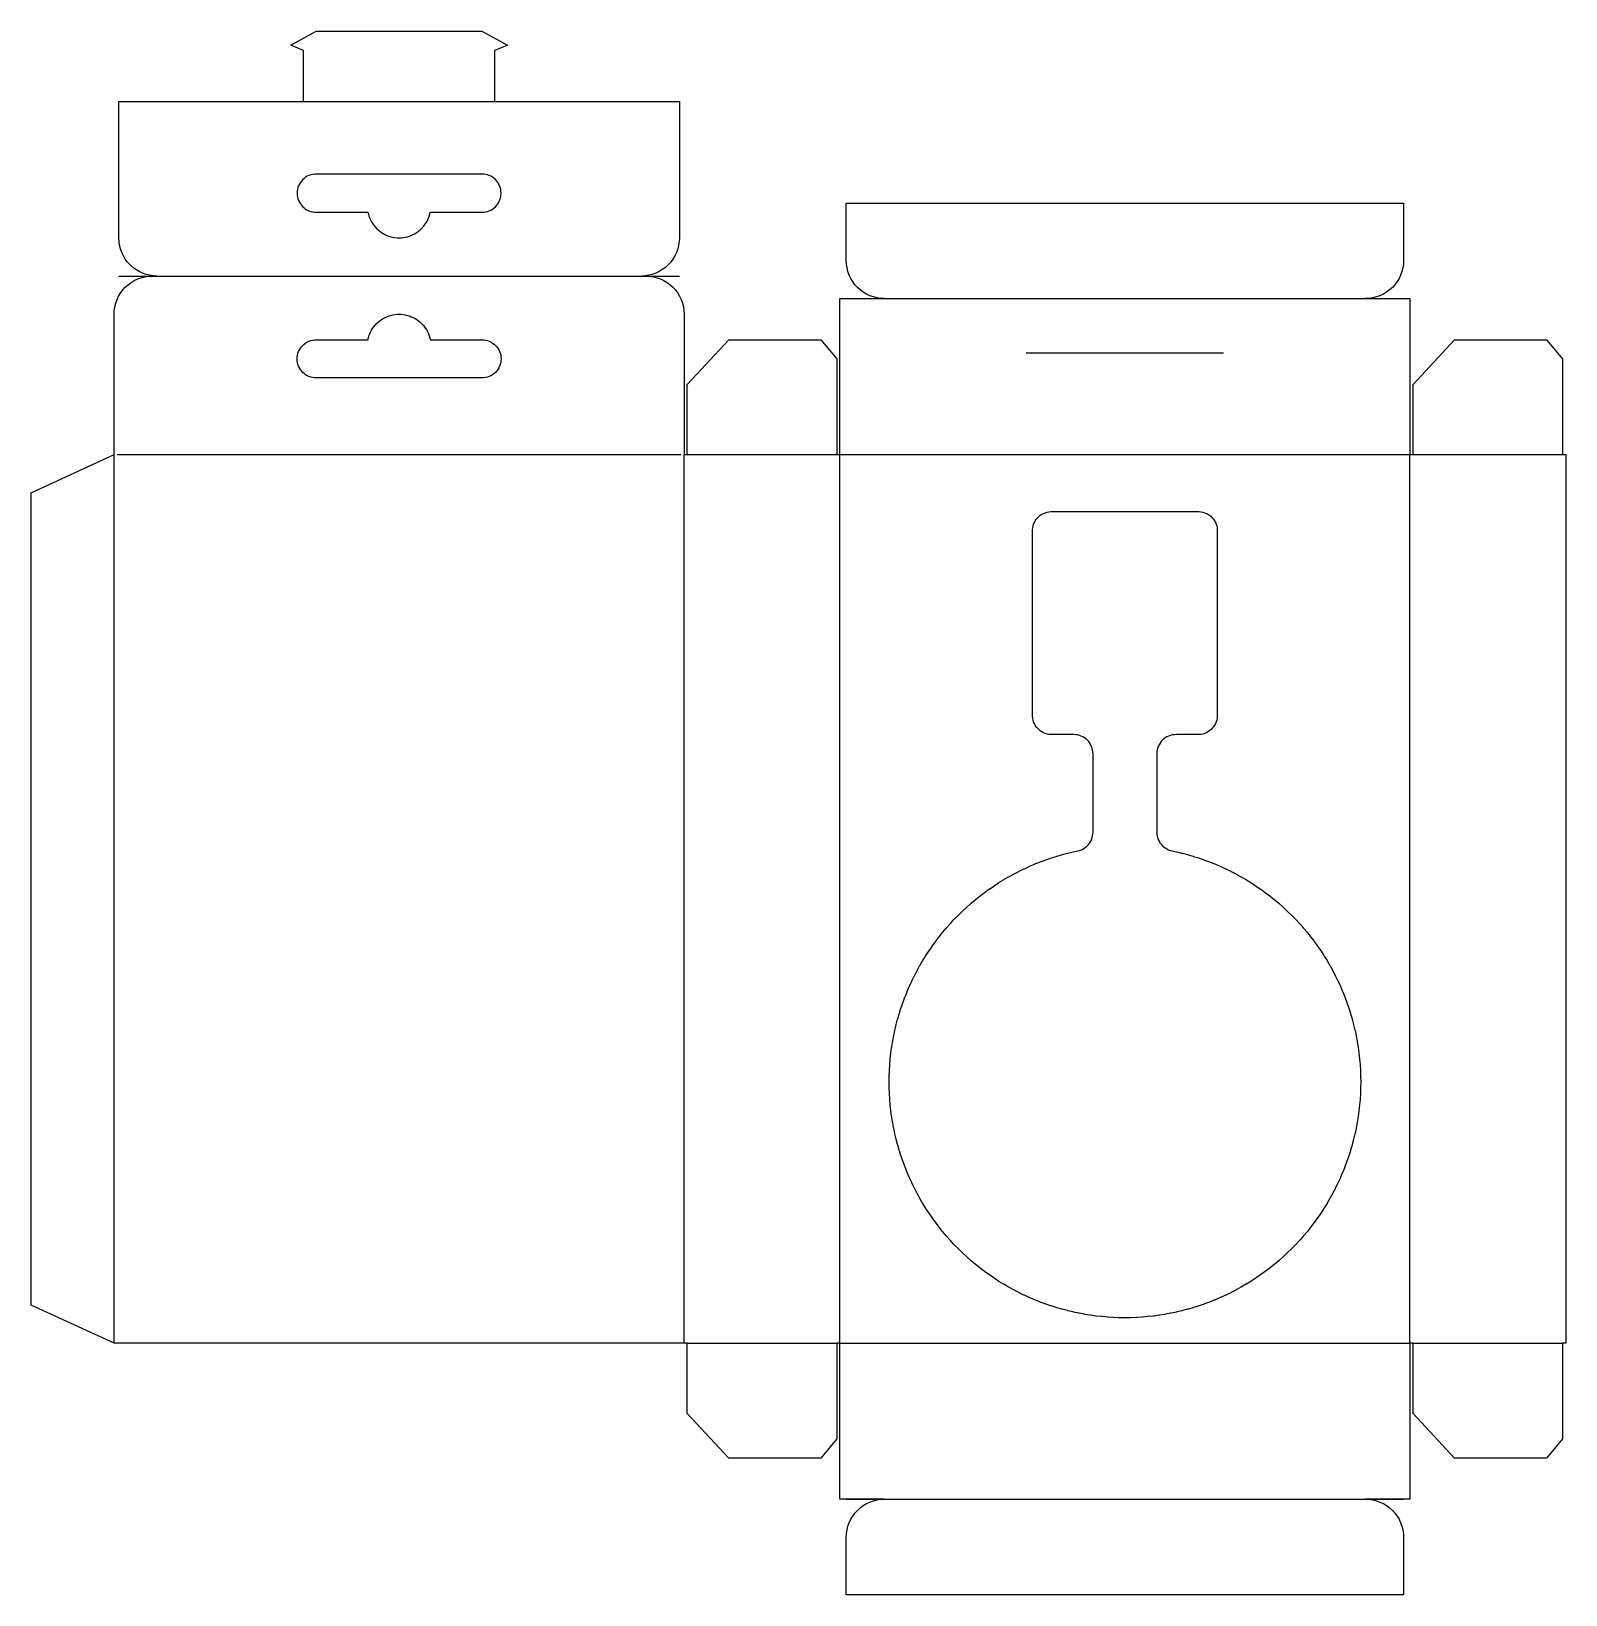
# Model space of a CAD drawing. Extents: x 8 to 249, y 8 to 253.
import ezdxf

# ---------------------------------------------------------------- set-up
doc = ezdxf.new("R2010")
doc.units = 0
doc.layers.add('RILLEN', color=5, linetype='Continuous')
doc.layers.add('SCHNEIDEN', color=1, linetype='Continuous')

msp = doc.modelspace()

# ---------------------------------------------------------------- linework, layer by layer
at = {"layer": 'RILLEN', "color": 5}
for points in [[(50.72, 242.3), (80.72, 242.3)], [(21.75, 214.9), (109.7, 214.9)], [(135.9, 211.35), (223.35, 211.35)], [(21, 47.45), (21, 186.9)], [(21.5, 186.9), (109.95, 186.9)], [(110.45, 47.45), (110.45, 186.9)], [(110.95, 186.9), (134.4, 186.9)], [(134.9, 47.45), (134.9, 186.9)], [(134.9, 186.9), (224.35, 186.9)], [(224.35, 47.45), (224.35, 186.9)], [(224.85, 186.9), (248.3, 186.9)], [(110.95, 47.45), (134.4, 47.45)], [(134.9, 47.45), (224.35, 47.45)], [(224.85, 47.45), (248.3, 47.45)], [(135.9, 23), (223.35, 23)]]:
    msp.add_lwpolyline(points, dxfattribs=at)
at = {"layer": 'SCHNEIDEN', "color": 1}
for points in [[(8, 53.45), (8, 53.45), (8, 180.9), (8, 180.9), (8, 180.9), (21, 186.9), (21, 186.9), (21, 186.9), (21, 186.9), (21, 186.9), (21, 186.9), (21, 186.9), (21, 186.9), (21, 186.9), (21, 186.9), (21, 186.9), (21, 186.9), (21, 186.9), (21, 208.9), (21, 208.9), (21.03, 209.49), (21.03, 209.49), (21.12, 210.07), (21.12, 210.07), (21.26, 210.64), (21.26, 210.64), (21.46, 211.2), (21.46, 211.2), (21.71, 211.73), (21.71, 211.73), (22.01, 212.23), (22.01, 212.23), (22.36, 212.71), (22.36, 212.71), (22.76, 213.14), (22.76, 213.14), (23.19, 213.54), (23.19, 213.54), (23.67, 213.89), (23.67, 213.89), (24.17, 214.19), (24.17, 214.19), (24.7, 214.44), (24.7, 214.44), (25.26, 214.64), (25.26, 214.64), (25.83, 214.78), (25.83, 214.78), (26.41, 214.87), (26.41, 214.87), (27, 214.9), (27, 214.9), (27.71, 214.9), (27.71, 214.9), (27.71, 214.9), (27.71, 214.9), (27.71, 214.9), (27.71, 214.9), (27.71, 214.9), (27.71, 214.9), (27.71, 214.9), (27.71, 214.9), (27.71, 214.9), (27.71, 214.9), (27.71, 214.9), (27.71, 214.9), (27.71, 214.9), (27.71, 214.9), (27.71, 214.9), (27.71, 214.9), (27.71, 214.9), (27.71, 214.9), (27.71, 214.9), (27.71, 214.9), (27.71, 214.9), (27.71, 214.9), (27.71, 214.9), (27.71, 214.9), (27.71, 214.9), (27.71, 214.9), (27.71, 214.9), (27.71, 214.9), (27.71, 214.9), (27.71, 214.9), (27.71, 214.9), (27.16, 214.93), (27.16, 214.93), (26.58, 215.02), (26.58, 215.02), (26.01, 215.16), (26.01, 215.16), (25.45, 215.36), (25.45, 215.36), (24.92, 215.61), (24.92, 215.61), (24.42, 215.91), (24.42, 215.91), (23.94, 216.26), (23.94, 216.26), (23.51, 216.66), (23.51, 216.66), (23.11, 217.09), (23.11, 217.09), (22.76, 217.57), (22.76, 217.57), (22.46, 218.07), (22.46, 218.07), (22.21, 218.6), (22.21, 218.6), (22.01, 219.16), (22.01, 219.16), (21.87, 219.73), (21.87, 219.73), (21.78, 220.31), (21.78, 220.31), (21.75, 220.9), (21.75, 220.9), (21.75, 242.3), (21.75, 242.3), (21.75, 242.3), (50.72, 242.3), (50.72, 242.3), (50.72, 242.3), (50.72, 242.3), (50.72, 242.3), (50.72, 242.3), (50.72, 242.3), (50.72, 242.3), (50.72, 242.3), (50.72, 242.3), (50.72, 242.3), (50.72, 242.3), (50.72, 242.3), (50.72, 242.3), (50.72, 242.3), (50.72, 242.3), (50.72, 242.3), (50.72, 250.3), (50.72, 250.3), (50.72, 250.3), (50.72, 250.3), (50.72, 250.3), (50.72, 250.3), (50.72, 250.3), (50.72, 250.3), (50.72, 250.3), (50.72, 250.3), (50.72, 250.3), (50.72, 250.3), (50.72, 250.3), (48.73, 251.1), (48.73, 251.1), (48.73, 251.1), (52.72, 253.3), (52.72, 253.3), (52.72, 253.3), (78.72, 253.3), (78.72, 253.3), (78.72, 253.3), (82.72, 251.1), (82.72, 251.1), (82.72, 251.1), (80.73, 250.3), (80.73, 250.3), (80.72, 250.3), (80.72, 250.3), (80.72, 250.3), (80.72, 250.3), (80.72, 250.3), (80.72, 250.3), (80.72, 250.3), (80.72, 250.3), (80.72, 250.3), (80.72, 250.3), (80.72, 250.3), (80.72, 242.3), (80.72, 242.3), (80.72, 242.3), (80.72, 242.3), (80.72, 242.3), (80.72, 242.3), (80.72, 242.3), (80.72, 242.3), (80.72, 242.3), (80.72, 242.3), (80.72, 242.3), (80.73, 242.3), (80.73, 242.3), (80.73, 242.3), (80.73, 242.3), (80.73, 242.3), (80.73, 242.3), (109.7, 242.3), (109.7, 242.3), (109.7, 242.3), (109.7, 220.9), (109.7, 220.9), (109.67, 220.31), (109.67, 220.31), (109.58, 219.73), (109.58, 219.73), (109.44, 219.16), (109.44, 219.16), (109.24, 218.6), (109.24, 218.6), (108.99, 218.07), (108.99, 218.07), (108.69, 217.57), (108.69, 217.57), (108.34, 217.09), (108.34, 217.09), (107.94, 216.66), (107.94, 216.66), (107.51, 216.26), (107.51, 216.26), (107.03, 215.91), (107.03, 215.91), (106.53, 215.61), (106.53, 215.61), (106, 215.36), (106, 215.36), (105.44, 215.16), (105.44, 215.16), (104.87, 215.02), (104.87, 215.02), (104.29, 214.93), (104.29, 214.93), (103.74, 214.9), (103.74, 214.9), (103.74, 214.9), (103.74, 214.9), (103.74, 214.9), (103.74, 214.9), (103.74, 214.9), (103.74, 214.9), (103.74, 214.9), (103.74, 214.9), (103.74, 214.9), (103.74, 214.9), (103.74, 214.9), (103.74, 214.9), (103.74, 214.9), (103.74, 214.9), (103.74, 214.9), (103.74, 214.9), (103.74, 214.9), (103.74, 214.9), (103.74, 214.9), (103.74, 214.9), (103.74, 214.9), (103.74, 214.9), (103.74, 214.9), (103.74, 214.9), (103.74, 214.9), (103.74, 214.9), (103.74, 214.9), (103.74, 214.9), (103.74, 214.9), (103.74, 214.9), (103.74, 214.9), (104.45, 214.9), (104.45, 214.9), (105.04, 214.87), (105.04, 214.87), (105.62, 214.78), (105.62, 214.78), (106.19, 214.64), (106.19, 214.64), (106.75, 214.44), (106.75, 214.44), (107.28, 214.19), (107.28, 214.19), (107.78, 213.89), (107.78, 213.89), (108.26, 213.54), (108.26, 213.54), (108.69, 213.14), (108.69, 213.14), (109.09, 212.71), (109.09, 212.71), (109.44, 212.23), (109.44, 212.23), (109.74, 211.73), (109.74, 211.73), (109.99, 211.2), (109.99, 211.2), (110.19, 210.64), (110.19, 210.64), (110.33, 210.07), (110.33, 210.07), (110.42, 209.49), (110.42, 209.49), (110.45, 208.9), (110.45, 208.9), (110.45, 186.9), (110.45, 186.9), (110.45, 186.9), (110.45, 186.9), (110.45, 186.9), (110.45, 186.9), (110.45, 186.9), (110.45, 186.9), (110.45, 186.9), (110.45, 186.9), (110.45, 186.9), (110.45, 186.9), (110.45, 186.9), (110.45, 186.9), (110.45, 186.9), (110.45, 186.9), (110.45, 186.9), (110.95, 186.9), (110.95, 186.9), (110.95, 186.9), (110.95, 186.9), (110.95, 186.9), (110.95, 186.9), (110.95, 186.9), (110.95, 186.9), (110.95, 186.9), (110.95, 186.9), (110.95, 186.9), (110.95, 186.9), (110.95, 186.9), (110.95, 186.9), (110.95, 186.9), (110.95, 186.9), (110.95, 186.9), (110.95, 197.9), (110.95, 197.9), (110.95, 197.9), (117.45, 204.9), (117.45, 204.9), (117.45, 204.9), (131.9, 204.9), (131.9, 204.9), (131.9, 204.9), (134.4, 201.9), (134.4, 201.9), (134.4, 201.9), (134.4, 186.9), (134.4, 186.9), (134.4, 186.9), (134.4, 186.9), (134.4, 186.9), (134.4, 186.9), (134.4, 186.9), (134.4, 186.9), (134.4, 186.9), (134.4, 186.9), (134.4, 186.9), (134.4, 186.9), (134.4, 186.9), (134.4, 186.9), (134.4, 186.9), (134.4, 186.9), (134.4, 186.9), (134.9, 186.9), (134.9, 186.9), (134.9, 186.9), (134.9, 186.9), (134.9, 186.9), (134.9, 186.9), (134.9, 186.9), (134.9, 186.9), (134.9, 186.9), (134.9, 186.9), (134.9, 186.9), (134.9, 186.9), (134.9, 186.9), (134.9, 186.9), (134.9, 186.9), (134.9, 186.9), (134.9, 186.9), (134.9, 211.35), (134.9, 211.35), (134.9, 211.35), (141.86, 211.35), (141.86, 211.35), (141.86, 211.35), (141.86, 211.35), (141.86, 211.35), (141.86, 211.35), (141.86, 211.35), (141.86, 211.35), (141.86, 211.35), (141.86, 211.35), (141.86, 211.35), (141.86, 211.35), (141.86, 211.35), (141.86, 211.35), (141.86, 211.35), (141.86, 211.35), (141.86, 211.35), (141.86, 211.35), (141.86, 211.35), (141.86, 211.35), (141.86, 211.35), (141.86, 211.35), (141.86, 211.35), (141.86, 211.35), (141.86, 211.35), (141.86, 211.35), (141.86, 211.35), (141.86, 211.35), (141.86, 211.35), (141.86, 211.35), (141.86, 211.35), (141.86, 211.35), (141.86, 211.35), (141.31, 211.38), (141.31, 211.38), (140.73, 211.47), (140.73, 211.47), (140.16, 211.61), (140.16, 211.61), (139.6, 211.81), (139.6, 211.81), (139.07, 212.06), (139.07, 212.06), (138.57, 212.36), (138.57, 212.36), (138.09, 212.71), (138.09, 212.71), (137.66, 213.11), (137.66, 213.11), (137.26, 213.54), (137.26, 213.54), (136.91, 214.02), (136.91, 214.02), (136.61, 214.52), (136.61, 214.52), (136.36, 215.05), (136.36, 215.05), (136.16, 215.61), (136.16, 215.61), (136.02, 216.18), (136.02, 216.18), (135.93, 216.76), (135.93, 216.76), (135.9, 217.35), (135.9, 217.35), (135.9, 226.35), (135.9, 226.35), (135.9, 226.35), (223.35, 226.35), (223.35, 226.35), (223.35, 226.35), (223.35, 217.35), (223.35, 217.35), (223.32, 216.76), (223.32, 216.76), (223.23, 216.18), (223.23, 216.18), (223.09, 215.61), (223.09, 215.61), (222.89, 215.05), (222.89, 215.05), (222.64, 214.52), (222.64, 214.52), (222.34, 214.02), (222.34, 214.02), (221.99, 213.54), (221.99, 213.54), (221.59, 213.11), (221.59, 213.11), (221.16, 212.71), (221.16, 212.71), (220.68, 212.36), (220.68, 212.36), (220.18, 212.06), (220.18, 212.06), (219.65, 211.81), (219.65, 211.81), (219.09, 211.61), (219.09, 211.61), (218.52, 211.47), (218.52, 211.47), (217.94, 211.38), (217.94, 211.38), (217.39, 211.35), (217.39, 211.35), (217.39, 211.35), (217.39, 211.35), (217.39, 211.35), (217.39, 211.35), (217.39, 211.35), (217.39, 211.35), (217.39, 211.35), (217.39, 211.35), (217.39, 211.35), (217.39, 211.35), (217.39, 211.35), (217.39, 211.35), (217.39, 211.35), (217.39, 211.35), (217.39, 211.35), (217.39, 211.35), (217.39, 211.35), (217.39, 211.35), (217.39, 211.35), (217.39, 211.35), (217.39, 211.35), (217.39, 211.35), (217.39, 211.35), (217.39, 211.35), (217.39, 211.35), (217.39, 211.35), (217.39, 211.35), (217.39, 211.35), (217.39, 211.35), (217.39, 211.35), (217.39, 211.35), (224.35, 211.35), (224.35, 211.35), (224.35, 211.35), (224.35, 186.9), (224.35, 186.9), (224.35, 186.9), (224.35, 186.9), (224.35, 186.9), (224.35, 186.9), (224.35, 186.9), (224.35, 186.9), (224.35, 186.9), (224.35, 186.9), (224.35, 186.9), (224.35, 186.9), (224.35, 186.9), (224.35, 186.9), (224.35, 186.9), (224.35, 186.9), (224.35, 186.9), (224.85, 186.9), (224.85, 186.9), (224.85, 186.9), (224.85, 186.9), (224.85, 186.9), (224.85, 186.9), (224.85, 186.9), (224.85, 186.9), (224.85, 186.9), (224.85, 186.9), (224.85, 186.9), (224.85, 186.9), (224.85, 186.9), (224.85, 186.9), (224.85, 186.9), (224.85, 186.9), (224.85, 186.9), (224.85, 197.9), (224.85, 197.9), (224.85, 197.9), (231.35, 204.9), (231.35, 204.9), (231.35, 204.9), (245.8, 204.9), (245.8, 204.9), (245.8, 204.9), (248.3, 201.9), (248.3, 201.9), (248.3, 201.9), (248.3, 186.9), (248.3, 186.9), (248.3, 186.9), (248.3, 186.9), (248.3, 186.9), (248.3, 186.9), (248.3, 186.9), (248.3, 186.9), (248.3, 186.9), (248.3, 186.9), (248.3, 186.9), (248.3, 186.9), (248.3, 186.9), (248.3, 186.9), (248.3, 186.9), (248.3, 186.9), (248.3, 186.9), (248.8, 186.9), (248.8, 186.9), (248.8, 186.9), (248.8, 47.45), (248.8, 47.45), (248.8, 47.45), (248.3, 47.45), (248.3, 47.45), (248.3, 47.45), (248.3, 47.45), (248.3, 47.45), (248.3, 47.45), (248.3, 47.45), (248.3, 47.45), (248.3, 47.45), (248.3, 47.45), (248.3, 47.45), (248.3, 47.45), (248.3, 47.45), (248.3, 47.45), (248.3, 47.45), (248.3, 47.45), (248.3, 47.45), (248.3, 32.45), (248.3, 32.45), (248.3, 32.45), (245.8, 29.45), (245.8, 29.45), (245.8, 29.45), (231.35, 29.45), (231.35, 29.45), (231.35, 29.45), (224.85, 36.45), (224.85, 36.45), (224.85, 36.45), (224.85, 47.45), (224.85, 47.45), (224.85, 47.45), (224.85, 47.45), (224.85, 47.45), (224.85, 47.45), (224.85, 47.45), (224.85, 47.45), (224.85, 47.45), (224.85, 47.45), (224.85, 47.45), (224.85, 47.45), (224.85, 47.45), (224.85, 47.45), (224.85, 47.45), (224.85, 47.45), (224.85, 47.45), (224.35, 47.45), (224.35, 47.45), (224.35, 47.45), (224.35, 47.45), (224.35, 47.45), (224.35, 47.45), (224.35, 47.45), (224.35, 47.45), (224.35, 47.45), (224.35, 47.45), (224.35, 47.45), (224.35, 47.45), (224.35, 47.45), (224.35, 47.45), (224.35, 47.45), (224.35, 47.45), (224.35, 47.45), (224.35, 23), (224.35, 23), (224.35, 23), (217.39, 23), (217.39, 23), (217.39, 23), (217.39, 23), (217.39, 23), (217.39, 23), (217.39, 23), (217.39, 23), (217.39, 23), (217.39, 23), (217.39, 23), (217.39, 23), (217.39, 23), (217.39, 23), (217.39, 23), (217.39, 23), (217.39, 23), (217.39, 23), (217.39, 23), (217.39, 23), (217.39, 23), (217.39, 23), (217.39, 23), (217.39, 23), (217.39, 23), (217.39, 23), (217.39, 23), (217.39, 23), (217.39, 23), (217.39, 23), (217.39, 23), (217.39, 23), (217.39, 23), (217.94, 22.97), (217.94, 22.97), (218.52, 22.88), (218.52, 22.88), (219.09, 22.74), (219.09, 22.74), (219.65, 22.54), (219.65, 22.54), (220.18, 22.29), (220.18, 22.29), (220.68, 21.99), (220.68, 21.99), (221.16, 21.64), (221.16, 21.64), (221.59, 21.24), (221.59, 21.24), (221.99, 20.81), (221.99, 20.81), (222.34, 20.33), (222.34, 20.33), (222.64, 19.83), (222.64, 19.83), (222.89, 19.3), (222.89, 19.3), (223.09, 18.74), (223.09, 18.74), (223.23, 18.17), (223.23, 18.17), (223.32, 17.59), (223.32, 17.59), (223.35, 17), (223.35, 17), (223.35, 8), (223.35, 8), (223.35, 8), (135.9, 8), (135.9, 8), (135.9, 8), (135.9, 17), (135.9, 17), (135.93, 17.59), (135.93, 17.59), (136.02, 18.17), (136.02, 18.17), (136.16, 18.74), (136.16, 18.74), (136.36, 19.3), (136.36, 19.3), (136.61, 19.83), (136.61, 19.83), (136.91, 20.33), (136.91, 20.33), (137.26, 20.81), (137.26, 20.81), (137.66, 21.24), (137.66, 21.24), (138.09, 21.64), (138.09, 21.64), (138.57, 21.99), (138.57, 21.99), (139.07, 22.29), (139.07, 22.29), (139.6, 22.54), (139.6, 22.54), (140.16, 22.74), (140.16, 22.74), (140.73, 22.88), (140.73, 22.88), (141.31, 22.97), (141.31, 22.97), (141.86, 23), (141.86, 23), (141.86, 23), (141.86, 23), (141.86, 23), (141.86, 23), (141.86, 23), (141.86, 23), (141.86, 23), (141.86, 23), (141.86, 23), (141.86, 23), (141.86, 23), (141.86, 23), (141.86, 23), (141.86, 23), (141.86, 23), (141.86, 23), (141.86, 23), (141.86, 23), (141.86, 23), (141.86, 23), (141.86, 23), (141.86, 23), (141.86, 23), (141.86, 23), (141.86, 23), (141.86, 23), (141.86, 23), (141.86, 23), (141.86, 23), (141.86, 23), (141.86, 23), (134.9, 23), (134.9, 23), (134.9, 23), (134.9, 47.45), (134.9, 47.45), (134.9, 47.45), (134.9, 47.45), (134.9, 47.45), (134.9, 47.45), (134.9, 47.45), (134.9, 47.45), (134.9, 47.45), (134.9, 47.45), (134.9, 47.45), (134.9, 47.45), (134.9, 47.45), (134.9, 47.45), (134.9, 47.45), (134.9, 47.45), (134.9, 47.45), (134.4, 47.45), (134.4, 47.45), (134.4, 47.45), (134.4, 47.45), (134.4, 47.45), (134.4, 47.45), (134.4, 47.45), (134.4, 47.45), (134.4, 47.45), (134.4, 47.45), (134.4, 47.45), (134.4, 47.45), (134.4, 47.45), (134.4, 47.45), (134.4, 47.45), (134.4, 47.45), (134.4, 47.45), (134.4, 32.45), (134.4, 32.45), (134.4, 32.45), (131.9, 29.45), (131.9, 29.45), (131.9, 29.45), (117.45, 29.45), (117.45, 29.45), (117.45, 29.45), (110.95, 36.45), (110.95, 36.45), (110.95, 36.45), (110.95, 47.45), (110.95, 47.45), (110.95, 47.45), (110.95, 47.45), (110.95, 47.45), (110.95, 47.45), (110.95, 47.45), (110.95, 47.45), (110.95, 47.45), (110.95, 47.45), (110.95, 47.45), (110.95, 47.45), (110.95, 47.45), (110.95, 47.45), (110.95, 47.45), (110.95, 47.45), (110.95, 47.45), (21, 47.45), (21, 47.45), (21, 47.45), (21, 47.45), (8, 53.45)], [(79.02, 224.91), (79.31, 224.96), (79.6, 225.03), (79.87, 225.13), (80.14, 225.25), (80.39, 225.41), (80.63, 225.58), (80.85, 225.78), (81.04, 226), (81.22, 226.23), (81.37, 226.49), (81.5, 226.75), (81.6, 227.03), (81.67, 227.31), (81.71, 227.61), (81.72, 227.9), (81.71, 228.19), (81.67, 228.49), (81.6, 228.77), (81.5, 229.05), (81.37, 229.31), (81.22, 229.57), (81.04, 229.8), (80.85, 230.02), (80.63, 230.22), (80.39, 230.39), (80.14, 230.55), (79.87, 230.67), (79.6, 230.77), (79.31, 230.84), (79.02, 230.89), (78.72, 230.9), (65.72, 230.9), (52.72, 230.9), (52.43, 230.89), (52.14, 230.84), (51.85, 230.77), (51.58, 230.67), (51.31, 230.55), (51.06, 230.39), (50.82, 230.22), (50.6, 230.02), (50.41, 229.8), (50.23, 229.57), (50.08, 229.31), (49.95, 229.05), (49.85, 228.77), (49.78, 228.49), (49.74, 228.19), (49.73, 227.9), (49.74, 227.61), (49.78, 227.31), (49.85, 227.03), (49.95, 226.75), (50.08, 226.49), (50.23, 226.23), (50.41, 226), (50.6, 225.78), (50.82, 225.58), (51.06, 225.41), (51.31, 225.25), (51.58, 225.13), (51.85, 225.03), (52.14, 224.96), (52.43, 224.91), (52.72, 224.9), (60.83, 224.9), (60.9, 224.61), (60.99, 224.29), (61.11, 223.99), (61.24, 223.69), (61.39, 223.4), (61.57, 223.12), (61.76, 222.86), (61.97, 222.6), (62.19, 222.36), (62.43, 222.14), (62.68, 221.93), (62.95, 221.74), (63.23, 221.57), (63.51, 221.42), (63.81, 221.28), (64.12, 221.17), (64.43, 221.07), (64.75, 221), (65.07, 220.94), (65.4, 220.91), (65.72, 220.9), (66.05, 220.91), (66.38, 220.94), (66.7, 221), (67.02, 221.07), (67.33, 221.17), (67.64, 221.28), (67.94, 221.42), (68.22, 221.57), (68.5, 221.74), (68.77, 221.93), (69.02, 222.14), (69.26, 222.36), (69.48, 222.6), (69.69, 222.86), (69.88, 223.12), (70.06, 223.4), (70.21, 223.69), (70.34, 223.99), (70.46, 224.29), (70.55, 224.61), (70.62, 224.9), (78.72, 224.9)], [(79.02, 204.89), (79.31, 204.84), (79.6, 204.77), (79.87, 204.67), (80.14, 204.55), (80.39, 204.39), (80.63, 204.22), (80.85, 204.02), (81.04, 203.8), (81.22, 203.57), (81.37, 203.31), (81.5, 203.05), (81.6, 202.77), (81.67, 202.49), (81.71, 202.19), (81.72, 201.9), (81.71, 201.61), (81.67, 201.31), (81.6, 201.03), (81.5, 200.75), (81.37, 200.49), (81.22, 200.23), (81.04, 200), (80.85, 199.78), (80.63, 199.58), (80.39, 199.41), (80.14, 199.25), (79.87, 199.13), (79.6, 199.03), (79.31, 198.96), (79.02, 198.91), (78.72, 198.9), (65.72, 198.9), (52.72, 198.9), (52.43, 198.91), (52.14, 198.96), (51.85, 199.03), (51.58, 199.13), (51.31, 199.25), (51.06, 199.41), (50.82, 199.58), (50.6, 199.78), (50.41, 200), (50.23, 200.23), (50.08, 200.49), (49.95, 200.75), (49.85, 201.03), (49.78, 201.31), (49.74, 201.61), (49.73, 201.9), (49.74, 202.19), (49.78, 202.49), (49.85, 202.77), (49.95, 203.05), (50.08, 203.31), (50.23, 203.57), (50.41, 203.8), (50.6, 204.02), (50.82, 204.22), (51.06, 204.39), (51.31, 204.55), (51.58, 204.67), (51.85, 204.77), (52.14, 204.84), (52.43, 204.89), (52.72, 204.9), (60.83, 204.9), (60.9, 205.19), (60.99, 205.51), (61.11, 205.81), (61.24, 206.11), (61.39, 206.4), (61.57, 206.68), (61.76, 206.94), (61.97, 207.2), (62.19, 207.44), (62.43, 207.66), (62.68, 207.87), (62.95, 208.06), (63.23, 208.23), (63.51, 208.38), (63.81, 208.52), (64.12, 208.63), (64.43, 208.73), (64.75, 208.8), (65.07, 208.86), (65.4, 208.89), (65.72, 208.9), (66.05, 208.89), (66.38, 208.86), (66.7, 208.8), (67.02, 208.73), (67.33, 208.63), (67.64, 208.52), (67.94, 208.38), (68.22, 208.23), (68.5, 208.06), (68.77, 207.87), (69.02, 207.66), (69.26, 207.44), (69.48, 207.2), (69.69, 206.94), (69.88, 206.68), (70.06, 206.4), (70.21, 206.11), (70.34, 205.81), (70.46, 205.51), (70.55, 205.19), (70.62, 204.9), (78.72, 204.9)], [(167.98, 142.96), (167.69, 142.99), (167.4, 143.04), (167.12, 143.13), (166.85, 143.24), (166.59, 143.38), (166.34, 143.54), (166.11, 143.73), (165.91, 143.94), (165.72, 144.17), (165.56, 144.41), (165.42, 144.67), (165.3, 144.94), (165.22, 145.22), (165.16, 145.51), (165.13, 145.81), (165.13, 145.88), (165.12, 146.02), (165.12, 174.88), (165.13, 175.02), (165.13, 175.09), (165.16, 175.39), (165.22, 175.68), (165.3, 175.96), (165.42, 176.23), (165.56, 176.49), (165.72, 176.73), (165.91, 176.96), (166.11, 177.17), (166.34, 177.36), (166.59, 177.52), (166.85, 177.66), (167.12, 177.77), (167.4, 177.86), (167.69, 177.91), (167.98, 177.94), (168.05, 177.95), (168.2, 177.95), (191.05, 177.95), (191.2, 177.95), (191.27, 177.94), (191.56, 177.91), (191.85, 177.86), (192.13, 177.77), (192.4, 177.66), (192.66, 177.52), (192.91, 177.36), (193.14, 177.17), (193.34, 176.96), (193.53, 176.73), (193.69, 176.49), (193.83, 176.23), (193.95, 175.96), (194.03, 175.68), (194.09, 175.39), (194.12, 175.09), (194.12, 175.02), (194.12, 174.88), (194.12, 146.02), (194.12, 145.88), (194.12, 145.81), (194.09, 145.51), (194.03, 145.22), (193.95, 144.94), (193.83, 144.67), (193.69, 144.41), (193.53, 144.17), (193.34, 143.94), (193.14, 143.73), (192.91, 143.54), (192.66, 143.38), (192.4, 143.24), (192.13, 143.13), (191.85, 143.04), (191.56, 142.99), (191.27, 142.96), (191.2, 142.95), (191.05, 142.95), (187.7, 142.95), (187.33, 142.93), (187.04, 142.89), (186.76, 142.82), (186.48, 142.72), (186.21, 142.59), (185.96, 142.44), (185.72, 142.27), (185.51, 142.07), (185.31, 141.85), (185.13, 141.61), (184.98, 141.36), (184.86, 141.1), (184.76, 140.82), (184.69, 140.53), (184.64, 140.24), (184.62, 139.88), (184.62, 127.71), (184.64, 127.35), (184.69, 127.06), (184.76, 126.78), (184.85, 126.5), (184.98, 126.24), (185.12, 125.99), (185.3, 125.75), (185.49, 125.54), (185.71, 125.34), (185.94, 125.16), (186.19, 125.01), (186.45, 124.88), (186.72, 124.78), (187.08, 124.69), (187.7, 124.56), (187.77, 124.54), (188.58, 124.35), (188.65, 124.33), (189.46, 124.12), (189.53, 124.1), (190.33, 123.87), (190.4, 123.85), (191.2, 123.59), (191.27, 123.57), (192.06, 123.3), (192.12, 123.27), (192.91, 122.98), (192.98, 122.96), (193.75, 122.65), (193.82, 122.62), (194.59, 122.29), (194.65, 122.26), (195.41, 121.91), (195.48, 121.88), (196.23, 121.52), (196.29, 121.48), (197.03, 121.1), (197.1, 121.06), (197.83, 120.66), (197.89, 120.62), (198.61, 120.2), (198.68, 120.17), (199.39, 119.73), (199.45, 119.69), (200.15, 119.23), (200.21, 119.19), (200.9, 118.72), (200.96, 118.68), (201.64, 118.19), (201.7, 118.15), (202.36, 117.64), (202.42, 117.6), (203.07, 117.07), (203.13, 117.03), (203.76, 116.49), (203.82, 116.44), (204.45, 115.89), (204.5, 115.84), (205.11, 115.27), (205.16, 115.22), (205.76, 114.64), (205.81, 114.59), (206.4, 113.99), (206.45, 113.94), (207.02, 113.32), (207.06, 113.27), (207.62, 112.64), (207.67, 112.59), (208.2, 111.95), (208.25, 111.89), (208.77, 111.24), (208.82, 111.18), (209.32, 110.52), (209.37, 110.46), (209.85, 109.78), (209.9, 109.72), (210.37, 109.04), (210.41, 108.98), (210.86, 108.28), (210.9, 108.21), (211.34, 107.5), (211.38, 107.44), (211.8, 106.72), (211.84, 106.65), (212.24, 105.92), (212.27, 105.86), (212.66, 105.12), (212.69, 105.05), (213.06, 104.3), (213.09, 104.24), (213.44, 103.48), (213.47, 103.41), (213.79, 102.64), (213.82, 102.58), (214.13, 101.8), (214.16, 101.73), (214.45, 100.95), (214.47, 100.88), (214.75, 100.09), (214.77, 100.02), (215.02, 99.23), (215.04, 99.16), (215.27, 98.35), (215.29, 98.28), (215.51, 97.48), (215.52, 97.4), (215.72, 96.59), (215.73, 96.52), (215.91, 95.7), (215.92, 95.63), (216.07, 94.81), (216.09, 94.74), (216.22, 93.92), (216.23, 93.84), (216.34, 93.02), (216.35, 92.94), (216.44, 92.11), (216.45, 92.04), (216.52, 91.21), (216.53, 91.14), (216.58, 90.3), (216.58, 90.23), (216.61, 89.39), (216.61, 89.32), (216.62, 88.49), (216.62, 88.41), (216.61, 87.58), (216.61, 87.51), (216.58, 86.67), (216.58, 86.6), (216.53, 85.76), (216.52, 85.69), (216.45, 84.86), (216.44, 84.79), (216.35, 83.96), (216.34, 83.88), (216.23, 83.06), (216.22, 82.98), (216.09, 82.16), (216.07, 82.09), (215.92, 81.27), (215.91, 81.2), (215.73, 80.38), (215.72, 80.31), (215.52, 79.5), (215.51, 79.42), (215.29, 78.62), (215.27, 78.55), (215.04, 77.74), (215.02, 77.67), (214.77, 76.88), (214.75, 76.81), (214.47, 76.02), (214.45, 75.95), (214.16, 75.17), (214.13, 75.1), (213.82, 74.32), (213.79, 74.26), (213.47, 73.49), (213.44, 73.42), (213.09, 72.66), (213.06, 72.6), (212.69, 71.85), (212.66, 71.78), (212.27, 71.04), (212.24, 70.98), (211.84, 70.25), (211.8, 70.18), (211.38, 69.46), (211.34, 69.4), (210.9, 68.69), (210.86, 68.62), (210.41, 67.92), (210.37, 67.86), (209.9, 67.18), (209.85, 67.12), (209.37, 66.44), (209.32, 66.38), (208.82, 65.72), (208.77, 65.66), (208.25, 65.01), (208.2, 64.95), (207.67, 64.31), (207.62, 64.26), (207.06, 63.63), (207.02, 63.58), (206.45, 62.96), (206.4, 62.91), (205.81, 62.31), (205.76, 62.26), (205.16, 61.68), (205.11, 61.63), (204.5, 61.06), (204.45, 61.01), (203.82, 60.46), (203.76, 60.41), (203.13, 59.87), (203.07, 59.83), (202.42, 59.3), (202.36, 59.26), (201.7, 58.75), (201.64, 58.71), (200.96, 58.22), (200.9, 58.18), (200.21, 57.71), (200.15, 57.67), (199.45, 57.21), (199.39, 57.17), (198.68, 56.73), (198.61, 56.7), (197.89, 56.28), (197.83, 56.24), (197.1, 55.84), (197.03, 55.8), (196.29, 55.42), (196.23, 55.38), (195.48, 55.02), (195.41, 54.99), (194.65, 54.64), (194.59, 54.61), (193.82, 54.28), (193.75, 54.25), (192.98, 53.94), (192.91, 53.92), (192.12, 53.63), (192.06, 53.6), (191.27, 53.33), (191.2, 53.31), (190.4, 53.05), (190.33, 53.03), (189.53, 52.8), (189.46, 52.78), (188.65, 52.57), (188.58, 52.55), (187.77, 52.36), (187.7, 52.34), (186.88, 52.17), (186.81, 52.15), (185.99, 52), (185.91, 51.99), (185.09, 51.86), (185.02, 51.85), (184.19, 51.73), (184.12, 51.72), (183.29, 51.63), (183.21, 51.63), (182.38, 51.55), (182.31, 51.55), (181.48, 51.5), (181.4, 51.49), (180.57, 51.46), (180.5, 51.46), (179.66, 51.45), (179.59, 51.45), (178.75, 51.46), (178.68, 51.46), (177.85, 51.49), (177.77, 51.5), (176.94, 51.55), (176.87, 51.55), (176.04, 51.63), (175.96, 51.63), (175.13, 51.72), (175.06, 51.73), (174.23, 51.85), (174.16, 51.86), (173.34, 51.99), (173.26, 52), (172.44, 52.15), (172.37, 52.17), (171.55, 52.34), (171.48, 52.36), (170.67, 52.55), (170.6, 52.57), (169.79, 52.78), (169.72, 52.8), (168.92, 53.03), (168.85, 53.05), (168.05, 53.31), (167.98, 53.33), (167.19, 53.6), (167.13, 53.63), (166.34, 53.92), (166.27, 53.94), (165.5, 54.25), (165.43, 54.28), (164.66, 54.61), (164.6, 54.64), (163.84, 54.99), (163.77, 55.02), (163.02, 55.38), (162.96, 55.42), (162.22, 55.8), (162.15, 55.84), (161.42, 56.24), (161.36, 56.28), (160.64, 56.7), (160.57, 56.73), (159.86, 57.17), (159.8, 57.21), (159.1, 57.67), (159.04, 57.71), (158.35, 58.18), (158.29, 58.22), (157.61, 58.71), (157.55, 58.75), (156.89, 59.26), (156.83, 59.3), (156.18, 59.83), (156.12, 59.87), (155.49, 60.41), (155.43, 60.46), (154.8, 61.01), (154.75, 61.06), (154.14, 61.63), (154.09, 61.68), (153.49, 62.26), (153.44, 62.31), (152.85, 62.91), (152.8, 62.96), (152.23, 63.58), (152.19, 63.63), (151.63, 64.26), (151.58, 64.31), (151.05, 64.95), (151, 65.01), (150.48, 65.66), (150.43, 65.72), (149.93, 66.38), (149.88, 66.44), (149.4, 67.12), (149.35, 67.18), (148.88, 67.86), (148.84, 67.92), (148.39, 68.62), (148.35, 68.69), (147.91, 69.4), (147.87, 69.46), (147.45, 70.18), (147.41, 70.25), (147.01, 70.98), (146.98, 71.04), (146.59, 71.78), (146.56, 71.85), (146.19, 72.6), (146.16, 72.66), (145.81, 73.42), (145.78, 73.49), (145.46, 74.26), (145.43, 74.32), (145.12, 75.1), (145.09, 75.17), (144.8, 75.95), (144.78, 76.02), (144.5, 76.81), (144.48, 76.88), (144.23, 77.67), (144.21, 77.74), (143.98, 78.55), (143.96, 78.62), (143.74, 79.42), (143.73, 79.5), (143.53, 80.31), (143.52, 80.38), (143.34, 81.2), (143.33, 81.27), (143.18, 82.09), (143.16, 82.16), (143.03, 82.98), (143.02, 83.06), (142.91, 83.88), (142.9, 83.96), (142.81, 84.79), (142.8, 84.86), (142.73, 85.69), (142.72, 85.76), (142.67, 86.6), (142.67, 86.67), (142.64, 87.51), (142.64, 87.58), (142.63, 88.41), (142.63, 88.49), (142.64, 89.32), (142.64, 89.39), (142.67, 90.23), (142.67, 90.3), (142.72, 91.14), (142.73, 91.21), (142.8, 92.04), (142.81, 92.11), (142.9, 92.94), (142.91, 93.02), (143.02, 93.84), (143.03, 93.92), (143.16, 94.74), (143.18, 94.81), (143.33, 95.63), (143.34, 95.7), (143.52, 96.52), (143.53, 96.59), (143.73, 97.4), (143.74, 97.48), (143.96, 98.28), (143.98, 98.35), (144.21, 99.16), (144.23, 99.23), (144.48, 100.02), (144.5, 100.09), (144.78, 100.88), (144.8, 100.95), (145.09, 101.73), (145.12, 101.8), (145.43, 102.58), (145.46, 102.64), (145.78, 103.41), (145.81, 103.48), (146.16, 104.24), (146.19, 104.3), (146.56, 105.05), (146.59, 105.12), (146.98, 105.86), (147.01, 105.92), (147.41, 106.65), (147.45, 106.72), (147.87, 107.44), (147.91, 107.5), (148.35, 108.21), (148.39, 108.28), (148.84, 108.98), (148.88, 109.04), (149.35, 109.72), (149.4, 109.78), (149.88, 110.46), (149.93, 110.52), (150.43, 111.18), (150.48, 111.24), (151, 111.89), (151.05, 111.95), (151.58, 112.59), (151.63, 112.64), (152.19, 113.27), (152.23, 113.32), (152.8, 113.94), (152.85, 113.99), (153.44, 114.59), (153.49, 114.64), (154.09, 115.22), (154.14, 115.27), (154.75, 115.84), (154.8, 115.89), (155.43, 116.44), (155.49, 116.49), (156.12, 117.03), (156.18, 117.07), (156.83, 117.6), (156.89, 117.64), (157.55, 118.15), (157.61, 118.19), (158.29, 118.68), (158.35, 118.72), (159.04, 119.19), (159.1, 119.23), (159.8, 119.69), (159.86, 119.73), (160.57, 120.17), (160.64, 120.2), (161.36, 120.62), (161.42, 120.66), (162.15, 121.06), (162.22, 121.1), (162.96, 121.48), (163.02, 121.52), (163.77, 121.88), (163.84, 121.91), (164.6, 122.26), (164.66, 122.29), (165.43, 122.62), (165.5, 122.65), (166.27, 122.96), (166.34, 122.98), (167.13, 123.27), (167.19, 123.3), (167.98, 123.57), (168.05, 123.59), (168.85, 123.85), (168.92, 123.87), (169.72, 124.1), (169.79, 124.12), (170.6, 124.33), (170.67, 124.35), (171.48, 124.54), (171.55, 124.56), (172.17, 124.69), (172.53, 124.78), (172.8, 124.88), (173.06, 125.01), (173.31, 125.16), (173.54, 125.34), (173.76, 125.54), (173.95, 125.75), (174.13, 125.99), (174.27, 126.24), (174.4, 126.5), (174.49, 126.78), (174.56, 127.06), (174.61, 127.35), (174.62, 127.71), (174.62, 139.88), (174.61, 140.24), (174.56, 140.53), (174.49, 140.82), (174.39, 141.1), (174.27, 141.36), (174.12, 141.61), (173.94, 141.85), (173.74, 142.07), (173.53, 142.27), (173.29, 142.44), (173.04, 142.59), (172.77, 142.72), (172.49, 142.82), (172.21, 142.89), (171.92, 142.93), (171.55, 142.95), (168.2, 142.95), (168.05, 142.95)]]:
    msp.add_lwpolyline(points, close=True, dxfattribs=at)
msp.add_lwpolyline([(164.12, 202.85), (195.12, 202.85)], dxfattribs=at)

doc.saveas('drawing.dxf')
